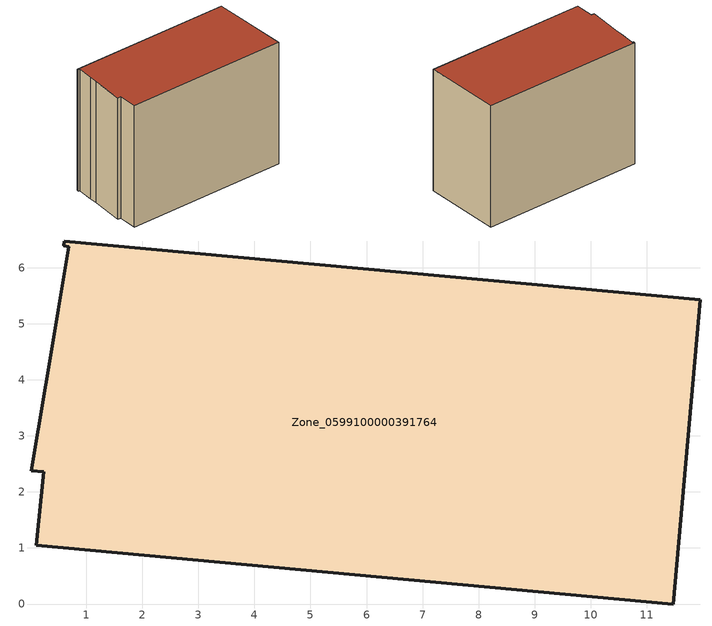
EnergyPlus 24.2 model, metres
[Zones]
Zone_0599100000391764
 floor ground (C_G): 0.69,6.37 0.6,6.39 0.61,6.48 11.96,5.43 11.48,0 0.1,1.05 0.24,2.36 0.01,2.38 0.4,4.65 0.5,5.25 z0
 wall outside (C_F): 0.1,1.05 11.48,0 11.96,5.43 0.61,6.48 0.6,6.39 0.69,6.37 0.5,5.25 0.4,4.65 0.01,2.38 0.24,2.36 0.1,1.05 z0:8.72
 roof outside (C_R): 0.69,6.37 0.5,5.25 0.4,4.65 0.01,2.38 0.24,2.36 0.1,1.05 11.48,0 11.96,5.43 0.61,6.48 0.6,6.39 z8.72
[BUILDING]
Pand.0599100000391764: North Axis=0; Terrain=City; Loads Convergence Tolerance Value=0.04; Temperature Convergence Tolerance Value=0.4; Solar Distribution=FullExterior; Maximum Number of Warmup Days=25; Minimum Number of Warmup Days=1
[Site:Location]
Rotterdam.The.Hague.AP_ZH_NLD Design_Conditions: Latitude=51.96; Longitude=4.45; Time Zone=1; Elevation=-4.5
[SITE:GROUNDTEMPERATURE:BUILDINGSURFACE]
18, 18, 18, 18, 18, 18, 18, 18, 18, 18, 18, 18
[MATERIAL] Thermal Absorptance=0.9; Solar Absorptance=0.7; Visible Absorptance=0.7
Name | Roughness | Thickness | Conductivity | Density | Specific Heat
G.TC.1992-2005 | MediumSmooth | 0.15 | 0.06 | 540 | 1210
F.TC.1992-2005 | Rough | 0.3 | 0.12 | 1920 | 840
R.TC.1992-2005 | MediumRough | 0.2 | 0.08 | 1500 | 1000
[CONSTRUCTION]
C_G: G.TC.1992-2005
C_F: F.TC.1992-2005
C_R: R.TC.1992-2005
[ZONE]
Zone_0599100000391764: Type=1; Multiplier=1; Ceiling Height=Autocalculate; Volume=Autocalculate; Floor Area=autocalculate; Part of Total Floor Area=Yes
[ZONEINFILTRATION:DESIGNFLOWRATE]
Infil_Zone_0599100000391764: Zone or ZoneList or Space or SpaceList=Zone_0599100000391764; Schedule=AlwaysOn; Design Flow Rate Calculation Method=Flow/Area; Flow Rate per Floor Area=0.0015; Constant Term Coefficient=1; Temperature Term Coefficient=0; Velocity Term Coefficient=0; Velocity Squared Term Coefficient=0
[HVACTEMPLATE:ZONE:IDEALLOADSAIRSYSTEM]
Zone_0599100000391764: Maximum Heating Supply Air Temperature=50; Minimum Cooling Supply Air Temperature=13; Maximum Heating Supply Air Humidity Ratio=0.0156; Minimum Cooling Supply Air Humidity Ratio=0.0077; Heating Limit=NoLimit; Cooling Limit=NoLimit; Dehumidification Control Type=ConstantSensibleHeatRatio; Cooling Sensible Heat Ratio=0.7; Dehumidification Setpoint=60; Humidification Control Type=None; Humidification Setpoint=30; Outdoor Air Method=None; Outdoor Air Flow Rate per Person=0.00944; Outdoor Air Flow Rate per Zone Floor Area=0; Outdoor Air Flow Rate per Zone=0; Demand Controlled Ventilation Type=None; Outdoor Air Economizer Type=NoEconomizer; Heat Recovery Type=None; Sensible Heat Recovery Effectiveness=0.7; Latent Heat Recovery Effectiveness=0.65
[ZONECONTROL:THERMOSTAT]
ThermostatControl_Zone_0599100000391764: Zone or ZoneList=Zone_0599100000391764; Control Type Schedule=DualSetpointControlType; Control 1=Thermostat_Zone_0599100000391764; Temperature Difference Between Cutout And Setpoint=0
[THERMOSTATSETPOINT:DUALSETPOINT]
Thermostat_Zone_0599100000391764: Heating Setpoint Temperature Schedule=HeatingSetpoint_Zone_0599100000391764; Cooling Setpoint Temperature Schedule=CoolingSetpoint_Zone_0599100000391764
[SCHEDULE:COMPACT]
HeatingSetpoint_Zone_0599100000391764: Through: 12/31, For: AllDays, Until: 24:00, 21
CoolingSetpoint_Zone_0599100000391764: Through: 12/31, For: AllDays, Until: 24:00, 24
DualSetpointControlType: Through: 12/31, For: AllDays, Until: 24:00, 4
AlwaysOn: Through: 12/31, For: AllDays, Until: 24:00, 1
